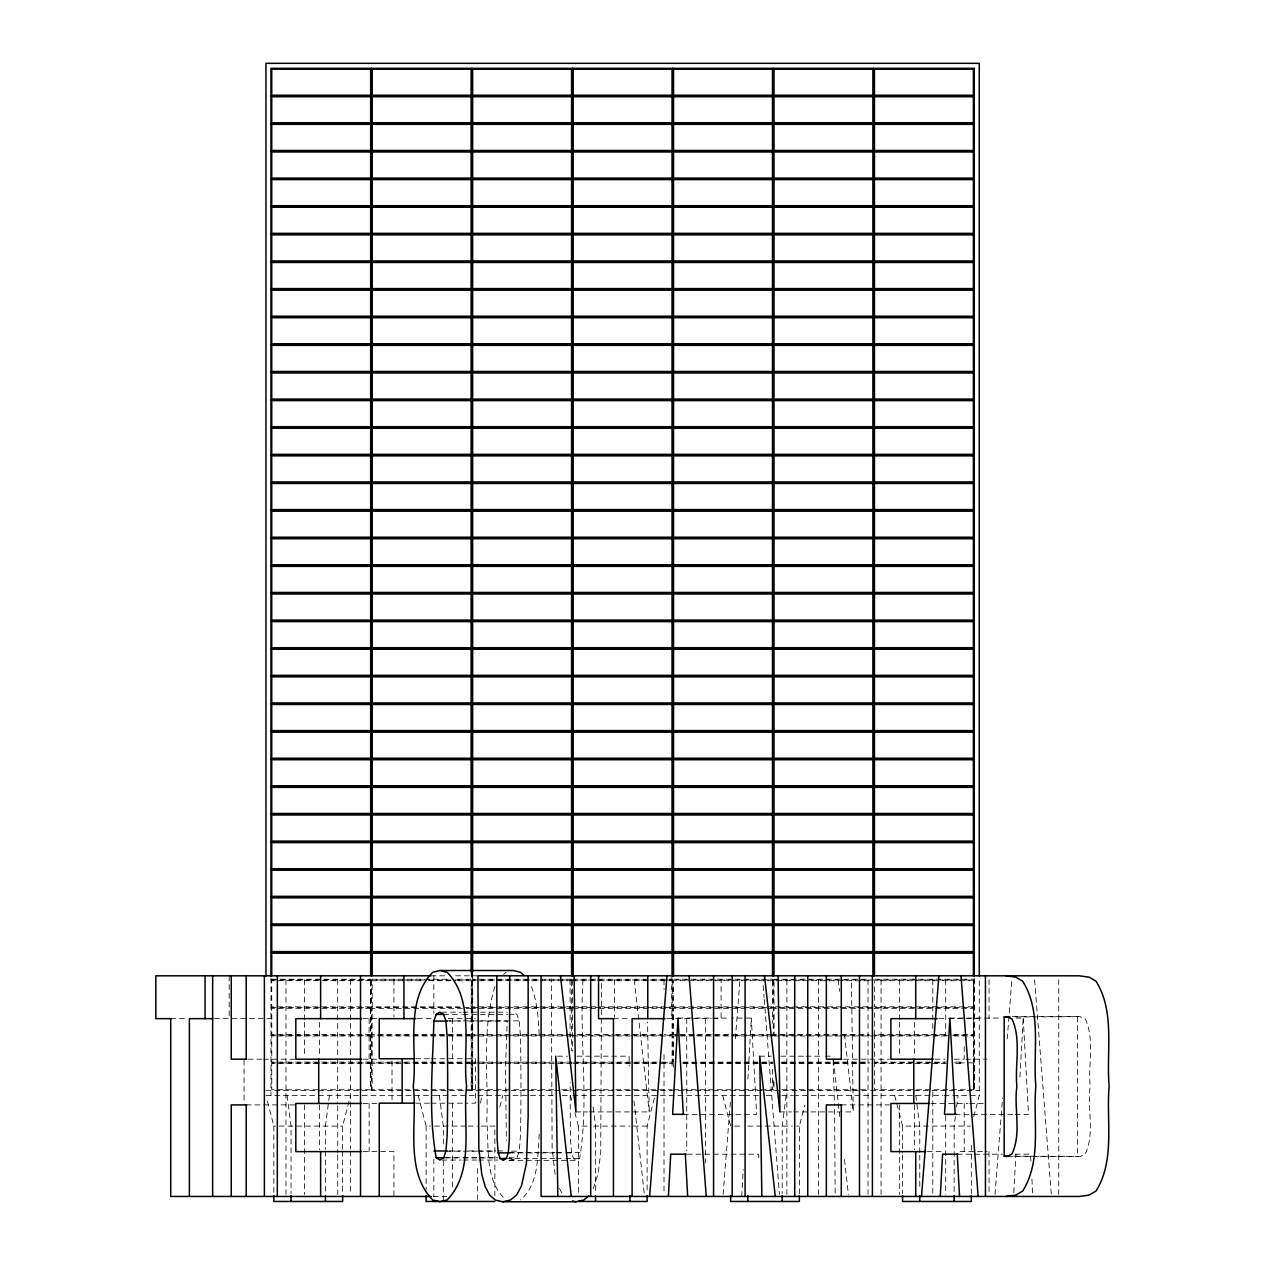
<?xml version="1.0" encoding="UTF-8"?>
<svg xmlns="http://www.w3.org/2000/svg" width="1265" height="1265" viewBox="0 0 1265 1265"><rect width="100%" height="100%" fill="white"/><g stroke="black" fill="none" stroke-linecap="round" stroke-linejoin="round"><path stroke-width="0.75" stroke-dasharray="5 3.75" d="M544.756 979.98L974.224 979.98L974.161 1090.477L974.224 1062.853L954.458 1062.853M539.206 1134.215C537.514 1156.463 539.08 1184.23 520.437 1199.963M741.701 1196.453L743.188 1169.556M747.915 1078.982L751.315 1018.072L732.024 1018.072M1013.787 1192.61L1015.906 1154.186M1019.906 1077.021L1023.195 1018.072L1015.479 1018.072M526.398 1160.337L576.555 1160.337L579.655 1158.408C589.443 1099.933 579.038 1038.881 583.023 979.758M509.384 1160.052L513.242 1160.052L516.911 1157.839L519.235 1151.182L520.468 1135.448A2112.392 1814.469 -90 0 0 520.468 1036.541L519.203 1020.871L516.847 1014.372L513.131 1012.19M723.09 1194.476L730.538 1099.918M735.345 1038.85L739.993 979.743M994.97 1194.476L1002.576 1097.941M1007.225 1038.85L1011.873 979.743M329.39 1095.49L325.437 1126.087L325.437 1149.284M480.653 1103.143L481.633 1095.49M786.134 1095.49L782.181 1126.087L782.181 1193.733M955.391 1116.521L954.142 1126.087L954.142 1193.733M956.625 1106.97L958.095 1095.49M342.625 1149.284L342.625 1126.087L350.531 1095.49M499.817 1106.97L502.774 1095.49M647.127 1189.875L647.127 1126.087L655.033 1095.49M799.369 1193.733L799.369 1126.087L804.809 1105.057M973.813 1116.521L979.252 1095.49L979.252 977.877M494.947 986.573C481.522 1029.742 488.527 1076.104 486.819 1120.584C489.144 1146.454 484.321 1179.138 504.83 1198.888M593.206 1188.847L598.266 1172.955L600.717 1152.399L601.476 979.711M503.612 974.398L506.047 972.279M1033.094 1016.918L1079.946 1016.633L1085.307 1018.926C1094.81 1039.561 1088.042 1064.292 1090.177 1086.414C1087.046 1108.425 1095.158 1133.472 1085.149 1154.186L1080.152 1156.479L1008.774 1156.479M430.954 975.805L448.316 975.805M455.558 975.805L477.269 975.805M271.722 979.221L370.74 979.221M372.179 979.221L449.85 979.221M457.551 979.221L471.197 979.221L471.197 971.757M571.654 979.221L472.636 979.221L472.636 971.757M573.092 979.221L672.11 979.221M673.549 979.221L772.567 979.221M774.006 979.221L869.134 979.221M874.463 979.221L973.465 979.221M270.979 979.98L542.859 979.98M420.755 980.723L372.179 980.723L372.242 1006.845L459.559 1006.845M428.455 980.723L455.669 980.723M457.614 980.723L471.197 980.723L471.197 1006.845L467.244 1006.845M573.092 980.723L672.11 980.723L672.047 1006.845L573.156 1006.845M772.567 980.723L673.549 980.723L673.549 1006.845L772.567 1006.845L772.488 980.723M869.134 980.723L774.006 980.723L774.006 1006.845L873.008 1006.845M973.465 980.723L874.463 980.723L874.463 1006.845L973.465 1006.845L973.465 980.723L973.402 1006.845M270.979 1007.604L401.037 1007.604M402.95 1007.604L974.224 1007.604M573.092 1008.347L672.11 1008.347L672.11 1034.47L664.283 1034.47M873.008 1008.347L774.069 1008.347L774.069 1034.47L869.134 1034.47M954 1034.47L973.465 1034.47L973.465 1008.347L874.463 1008.347L874.463 1034.47L946.315 1034.47M441.754 1012.19L461.045 1012.19M462.974 1012.19L507.344 1012.19M443.541 1014.372L461.266 1014.419M462.832 1014.372L507.581 1014.419M509.131 1014.372L516.847 1014.372M1012.427 1016.633L1079.946 1016.633M1015.732 1016.918L1031.165 1016.918M678.008 1018.072L710.803 1018.072M712.733 1018.072L730.095 1018.072M949.889 1018.072L982.684 1018.072M984.613 1018.072L1001.975 1018.072M170.728 1018.641L186.714 1018.641M214.465 1018.641L274.505 1018.641M363.071 1018.641L376.764 1018.641M417.45 1018.641L431.333 1018.641M448.316 1018.641L475.355 1018.641M613.446 1018.641L629.432 1018.641M666.829 1018.641L711.436 1018.641M713.239 1018.641L721.082 1018.641L721.082 979.695M938.867 1018.641L946.852 1018.641M948.513 1018.641L983.3 1018.641M445.897 1020.871L461.33 1020.871M463.259 1020.871L494.125 1020.871M496.054 1020.871L519.203 1020.871M449.312 1021.076L460.887 1021.076M468.603 1021.076L507.186 1021.076L505.541 1066.205L506.364 1140.445M576.966 1034.47L613.904 1034.47M615.77 1034.47L662.401 1034.47M772.488 1034.47L673.549 1034.47L673.549 1008.347L772.567 1008.347L772.567 1023.274M270.979 1035.229L375.436 1035.229M377.334 1035.229L410.888 1035.229M412.801 1035.229L678.767 1035.229M680.681 1035.229L694.532 1035.229M696.43 1035.229L733.921 1035.229M735.819 1035.229L869.83 1035.229M873.704 1035.229L974.224 1035.229M573.092 1035.972L672.11 1035.972L672.11 1062.094L573.092 1062.094M772.567 1035.972L673.549 1035.972L673.549 1062.094M774.006 1035.972L873.008 1035.972M946.315 1035.972L874.463 1035.972L874.526 1062.094L946.315 1062.094M954 1035.972L973.465 1035.972L973.465 1062.094L973.402 1035.972M557.644 1056.18L567.289 1056.18M576.935 1056.18L609.73 1056.18M611.659 1056.18L629.021 1056.18L629.306 1066.015M759.727 1056.18L771.302 1056.18M780.948 1056.18L804.097 1056.18M806.026 1056.18L823.389 1056.18M825.318 1056.18L833.034 1056.18M415.647 1058.758L429.404 1058.758M431.08 1058.758L475.45 1058.758L475.45 1103.175L465.805 1103.175M248.13 1059.185L262.124 1059.185M263.563 1059.185L294.919 1059.185M363.087 1059.185L376.764 1059.185M843.708 1059.185L889.516 1059.185M935.025 1059.185L944.923 1059.185M954.316 1059.185L964.215 1059.185L964.215 1043.752M965.891 1059.185L987.111 1059.185M571.59 1062.094L472.636 1062.094L472.636 1035.972L571.654 1035.972L571.654 1050.899M683.242 1062.094L772.567 1062.094M781.77 1062.094L869.134 1062.094M955.945 1062.094L963.772 1062.094M270.979 1062.853L410.888 1062.853M412.801 1062.853L552.71 1062.853M560.522 1062.853L572.333 1062.853M576.287 1062.853L613.762 1062.853M615.676 1062.853L661.042 1062.853M662.939 1062.853L672.853 1062.853M682.641 1062.853L773.247 1062.853M781.122 1062.853L869.83 1062.853M873.704 1062.853L944.67 1062.853M571.654 1063.596L472.636 1063.596L472.636 1089.718L554.197 1089.718M573.092 1063.596L672.11 1063.596L672.047 1067.328M683.242 1063.596L772.567 1063.596M781.77 1063.596L869.134 1063.596M946.315 1063.596L874.463 1063.596L874.526 1089.718L973.465 1089.718L973.465 1063.596L973.402 1089.718M955.945 1063.596L963.772 1063.596M561.881 1089.718L571.654 1089.718M576.966 1089.718L613.904 1089.718M615.77 1089.718L672.11 1089.718M673.613 1089.718L772.567 1089.718M781.77 1089.718L869.134 1089.718M265.95 1090.477L572.397 1090.477M573.219 1090.477L979.252 1090.477M265.95 1095.49L433.516 1095.49M434.274 1095.49L555.335 1095.49M562.293 1095.49L570.942 1095.49M572.887 1095.49L743.852 1095.49M744.658 1095.49L759.237 1095.49M766.179 1095.49L774.607 1095.49M781.833 1095.49L792.602 1095.49M793.582 1095.49L942.725 1095.49M944.022 1095.49L979.252 1095.49M415.647 1103.175L429.404 1103.175M431.08 1103.175L464.002 1103.175M363.087 1103.46L376.764 1103.46M931.167 1103.46L968.041 1103.46M969.749 1103.46L983.3 1103.46M246.201 1104.898L262.124 1104.898M263.563 1104.898L294.919 1104.898M841.288 1104.898L889.516 1104.898M575.923 1111.919L587.498 1111.919M589.427 1111.919L649.23 1111.919L647.538 1021.962M779.936 1111.919L791.51 1111.919M793.44 1111.919L853.243 1111.919L851.44 979.663M683.321 1114.354L756.644 1114.354L751.315 1018.072M955.202 1114.354L1013.961 1114.354M1015.02 1114.354L1028.524 1114.354L1023.195 1018.072M267.437 1101.23L273.857 1126.087L275.564 1126.087M279.249 1126.087L342.625 1126.087M418.209 1095.49L426.115 1126.087L430.4 1126.087M434.543 1126.087L466.216 1126.087M468.129 1126.087L477.68 1126.087M481.222 1126.087L494.868 1126.087L494.868 1195.678M574.911 1112.694L578.358 1126.087L588.62 1126.087M593.744 1126.087L629.938 1126.087M633.465 1126.087L647.127 1126.087M734.649 1126.087L742.555 1126.087M747.805 1126.087L792.523 1126.087M796.571 1126.087L799.369 1126.087M894.671 1095.49L902.577 1126.087L970.555 1126.087M449.312 1150.96L460.887 1150.96M468.603 1150.96L495.611 1150.96M497.54 1150.96L505.257 1150.96M445.928 1151.182L461.361 1151.182M463.29 1151.182L476.794 1151.182M478.723 1151.182L494.156 1151.182M511.519 1151.182L519.235 1151.182M363.071 1151.609L393.937 1151.609L393.937 1196.453M927.292 1151.609L941.065 1151.609M960.088 1151.609L987.127 1151.609M508.309 1152.605L554.608 1152.605M556.537 1152.605L564.253 1152.605M566.182 1152.605L581.615 1152.605M509.779 1152.889L538.716 1152.889M540.645 1152.889L554.149 1152.889M556.078 1152.889L563.795 1152.889M565.724 1152.889L571.511 1152.889L573.488 1158.487L576.555 1160.337M687.274 1154.186L758.652 1154.186L758.968 1159.942M957.226 1154.186L1002.402 1154.186M1015.099 1154.186L1030.532 1154.186L1030.959 1161.871M1013.803 1156.194L1078.555 1156.479M445.865 1157.775L461.298 1157.775M463.227 1157.775L476.731 1157.775M478.66 1157.775L497.951 1157.775M443.588 1157.839L460.966 1157.839M462.895 1157.839L497.619 1157.839M509.194 1157.839L516.911 1157.839M506.348 1158.408L554.576 1158.408M556.126 1158.487L564.222 1158.408M565.771 1158.487L579.655 1158.408M441.849 1160.052L461.14 1160.052M463.085 1160.052L476.589 1160.052M478.518 1160.052L497.809 1160.052M509.036 1160.337L524.469 1160.337M433.262 1196.453L446.766 1196.453M509.526 1157.775L513.242 1160.052M559.462 1188.452L562.166 1193.543M531.442 986.573C537.562 1002.971 538.716 1020.618 539.206 1037.964M722.71 1095.49L730.617 1126.087M570.452 1095.49L572.428 1103.143M555.098 1174.379L552.141 1148.304L551.287 979.695M915.813 1095.49L919.766 1126.087L919.766 1153.142M593.079 1106.97L595.562 1126.087L595.562 1193.733M439.35 1095.49L443.303 1126.087L443.303 1147.339M287.092 1095.49L291.045 1126.087L291.045 1193.733M838.236 979.695L839.549 991.365M844.419 1034.138L853.243 1111.919M634.224 979.695L649.23 1111.919M833.461 1060.086L839.739 1116.568M844.482 1159.436L848.372 1194.508M633.986 1100.993L644.359 1194.508M571.511 1152.889L570.452 1139.465L570.088 1082.46M1034.612 979.743L1051.31 1194.476M763.19 985.656L764.107 997.468M764.266 999.445L779.43 1194.476M1031.908 1179.154L1032.762 1194.524M833.145 1060.117L834.489 1105.341M834.615 1109.263L835.153 1194.492M1077.464 1016.918L1077.464 1156.194M1058.758 979.743L1058.758 1194.476M989.024 979.695L989.024 1018.641M989.024 1151.609L989.024 1194.492M974.224 978.003L974.224 1090.477M973.402 1008.347L973.402 1034.47M971.33 1145.41L971.33 1193.733M964.215 1103.46L964.215 1151.609M945.714 979.743L945.714 1034.912M945.714 1115.683L945.714 1194.476M932.795 979.743L932.795 1028.998M932.795 1092.043L932.795 1194.476M919.766 1155.072L919.766 1189.875M914.595 1022.341L914.595 1055.31M914.595 1104.898L914.595 1149.695M902.577 1126.087L902.577 1153.142M902.577 1155.072L902.577 1193.733M899.668 979.679L899.668 1020.412M899.668 1022.341L899.668 1055.31M899.668 1104.898L899.668 1194.508M881.057 979.743L881.057 1194.476M868.027 979.743L868.027 1194.476M818.408 979.743L818.408 1194.476M786.877 979.743L786.877 1194.476M774.006 1082.255L774.006 1089.718M773.247 979.98L773.247 1035.229M773.31 1080.61L773.247 1090.477M772.567 1069.194L772.488 1089.718M705.411 1018.641L705.411 1162.867M686.753 1018.641L686.753 1151.008M673.613 1063.596L673.613 1067.328M672.79 979.98L672.853 1066.79M671.873 975.805L671.873 1018.641M664.014 979.743L664.014 989.594M664.014 1054.599L664.014 1194.476M614.395 979.743L614.395 1017.171M578.358 1126.087L578.358 1193.733M572.333 979.98L572.397 1051.009M570.088 979.758L570.088 1039.008M477.68 1168.607L477.68 1199.536M472.699 971.757L472.699 979.221M472.699 980.723L472.699 1006.845M472.699 1008.347L472.699 1034.47M472.699 1035.972L472.699 1062.094M472.699 1063.596L472.699 1089.718M471.956 972.073L471.956 1090.477M471.892 972.073L471.892 1090.477M452.554 1018.641L452.554 1058.758M452.554 1103.175L452.554 1188.673M443.303 1160.875L443.303 1201.465M433.848 975.805L433.848 1013.233M433.848 1159.025L433.848 1196.453M426.115 1126.087L426.115 1189.875M393.937 979.695L393.937 1016.696M392.024 1061.114L392.024 1099.617M371.499 979.98L371.499 1090.477M370.677 980.723L370.677 1006.845M370.677 1008.347L370.677 1034.47M370.677 1035.972L370.677 1062.094M370.677 1063.596L370.677 1089.718M369.127 1018.641L369.127 1059.185M369.127 1103.46L369.127 1151.609M350.626 979.743L350.626 1099.918M350.626 1101.894L350.626 1149.173M350.626 1151.134L350.626 1194.476M342.625 1151.213L342.625 1193.733M337.708 979.743L337.708 1103.855M337.708 1105.831L337.708 1153.111M337.708 1155.072L337.708 1194.476M325.437 1151.213L325.437 1193.733M319.507 1022.341L319.507 1055.31M319.507 1104.898L319.507 1149.695M304.565 979.679L304.565 1020.412M304.565 1022.341L304.565 1055.31M304.565 1104.898L304.565 1194.508M285.969 979.743L285.969 1194.476M273.857 1126.087L273.857 1193.733M270.979 978.003L270.979 1095.49M244.05 1060.133L244.05 1101.625M229.155 975.805L229.155 1018.641M370.74 980.723L271.722 980.723L271.722 1006.845L370.74 1006.845L370.74 980.723M571.654 980.723L472.636 980.723L472.636 1006.845L571.654 1006.845L571.654 980.723M370.74 1008.347L271.722 1008.347L271.801 1034.47L370.74 1034.47L370.74 1008.347M471.197 1008.347L372.179 1008.347L372.179 1034.47L471.197 1034.47L471.197 1008.347M571.654 1008.347L472.636 1008.347L472.636 1034.47L571.654 1034.47L571.654 1008.347M370.74 1035.972L271.722 1035.972L271.801 1062.094L370.74 1062.094L370.74 1035.972M471.197 1035.972L372.179 1035.972L372.242 1062.094L471.197 1062.094L471.133 1035.972M370.74 1063.596L271.722 1063.596L271.801 1089.718L370.74 1089.718L370.74 1063.596M471.197 1063.596L372.179 1063.596L372.179 1089.718L471.197 1089.718L471.197 1063.596"/><path stroke-width="1.5" d="M668.394 1196.453L670.719 1154.186L686.152 1154.186M940.274 1196.453L942.599 1154.186L958.032 1154.186M433.879 1021.076C432.741 1066.363 428.108 1113.2 436.219 1157.775L439.92 1160.052L443.588 1157.839L445.928 1151.182L447.162 1135.448A2112.392 1814.469 -90 0 0 447.162 1036.541L445.897 1020.871L443.541 1014.372L439.825 1012.19L436.188 1014.419L433.879 1021.076L447.383 1021.076M649.625 1196.453L666.987 975.805M921.505 1196.453L938.867 975.805M588.81 1195.836L583.861 1200.011L576.034 1201.75L502.727 1201.75L495.501 1200.121L489.761 1195.235L485.254 1186.76L481.791 1174.379L478.818 1148.304L477.964 975.805L1079.282 975.805L1089.086 977.149L1095.98 981.181C1115.414 1012.047 1106.069 1051.721 1109.152 1086.129C1106.069 1120.537 1115.398 1160.211 1095.98 1191.077L1089.086 1195.109L1079.282 1196.453L541.088 1196.453L541.088 975.805M439.92 970.508L432.725 972.279C404.247 1001.121 417.656 1049.903 413.26 1086.129C417.64 1122.371 404.262 1171.058 432.725 1199.963L439.92 1201.75L447.114 1199.963C475.419 1170.995 462.294 1122.403 466.595 1086.129C462.31 1049.855 475.403 1001.248 447.146 972.279L439.92 970.508L513.242 970.508L520.453 972.279L524.074 975.473M1004.157 1016.918L1006.64 1016.633L1011.984 1018.926C1021.503 1039.561 1014.736 1064.292 1016.87 1086.414C1013.739 1108.425 1021.851 1133.472 1011.826 1154.186L1006.845 1156.479L1004.157 1156.194L1004.157 1016.918L1009.944 1016.918M502.727 1201.75L510.538 1200.011L516.737 1194.808L521.48 1185.858L526.414 1163.436L528.153 1116.647L528.153 975.805M1005.96 1196.453L1015.779 1195.109L1022.658 1191.077C1042.091 1160.211 1032.762 1120.537 1035.845 1086.129C1032.762 1051.721 1042.107 1012.047 1022.658 981.181L1015.779 977.149L1005.96 975.805M974.161 68.342L974.161 976.027L974.224 68.342L270.979 68.342L270.979 976.027M270.979 95.966L974.161 95.966M270.979 123.59L974.161 123.59M270.979 151.231L974.161 151.231M270.979 178.855L974.161 178.855M270.979 206.48L974.161 206.48M270.979 234.104L974.161 234.104M270.979 261.728L974.161 261.728M270.979 289.353L974.161 289.353M270.979 316.977L974.161 316.977M270.979 344.602L974.161 344.602M270.979 372.226L974.161 372.226M270.979 399.851L974.161 399.851M270.979 427.475L974.161 427.475M270.979 455.1L974.161 455.1M270.979 482.724L974.161 482.724M270.979 510.348L974.161 510.348M270.979 537.973L974.161 537.973M270.979 565.597L974.161 565.597M270.979 593.222L974.161 593.222M270.979 620.846L974.161 620.846M270.979 648.471L974.161 648.471M270.979 676.095L974.161 676.095M270.979 703.72L974.161 703.72M270.979 731.344L974.161 731.344M270.979 758.968L974.161 758.968M270.979 786.593L974.161 786.593M270.979 814.217L974.161 814.217M270.979 841.842L974.161 841.842M270.979 869.466L974.161 869.466M270.979 897.106L974.161 897.106M270.979 924.731L974.161 924.731M270.979 952.355L974.161 952.355M430.954 975.805L155.848 975.805L155.848 1018.641L171.281 1018.641M436.188 1014.419L443.904 1014.419M212.773 1018.641L189.386 1018.641L189.386 1196.453M361.411 1018.641L295.82 1018.641L295.82 1059.185L361.411 1059.185M415.9 1018.641L379.247 1018.641L379.247 1058.758L413.971 1058.758M613.999 1018.641L598.551 1018.641L598.551 975.805M665.121 1018.641L632.105 1018.641L632.105 1196.453M937.207 1018.641L890.908 1018.641L890.908 1059.185L933.349 1059.185M246.691 1059.185L231.258 1059.185L231.258 975.805M841.778 1059.185L826.345 1059.185L826.345 975.805M413.971 1103.175L379.247 1103.175L379.247 1196.453M361.411 1103.46L295.82 1103.46L295.82 1151.609L361.411 1151.609M929.49 1103.46L890.908 1103.46L890.908 1151.609L925.632 1151.609M246.691 1104.898L231.258 1104.898L231.258 1196.453M841.778 1104.898L826.345 1104.898L826.345 1196.453M684.207 1114.354L672.632 1114.354L678.008 1018.072L683.321 1114.354M956.087 1114.354L944.512 1114.354L949.889 1018.072L955.202 1114.354M433.879 1150.96L447.383 1150.96M496.781 975.805L497.145 1139.465L498.204 1152.889L509.779 1152.889M1004.157 1156.194L1008.015 1156.194M436.219 1157.775L443.936 1157.775M498.204 1152.889L500.181 1158.487L505.968 1158.487M431.333 1196.453L170.728 1196.453L170.728 1018.641M494.868 1201.465L426.115 1201.465L426.115 1195.678M578.358 1201.465L647.127 1201.465L647.127 1195.678M572.428 1200.928L576.034 1201.75M500.181 1158.487L503.249 1160.337L506.348 1158.408L508.309 1152.605L509.352 1139.101L509.7 975.805M764.471 975.805L779.936 1111.919L778.117 975.805M560.458 975.805L575.923 1111.919L574.104 975.805M775.287 1196.453L759.727 1056.18L761.846 1196.453M571.274 1196.453L555.715 1056.18L557.833 1196.453M960.989 975.805L978.161 1196.453M689.109 975.805L706.281 1196.453M957.226 1154.186L959.55 1196.453M685.345 1154.186L687.67 1196.453M985.451 975.805L985.451 1196.453M979.252 975.9L979.252 63.329L265.95 63.329L265.95 975.9M973.402 975.489L973.402 953.098L874.463 953.098L874.463 975.489M971.33 1195.678L971.33 1201.465L902.577 1201.465L902.577 1195.678M954.142 1195.678L954.142 1201.465M919.766 1195.678L919.766 1201.465M915.718 975.805L915.718 1018.641M915.718 1151.609L915.718 1196.453M913.804 1059.185L913.804 1103.46M873.704 68.342L873.704 976.027M872.945 975.489L872.945 953.098L774.006 953.098L774.006 975.489M872.407 975.805L872.407 1196.453M859.488 975.805L859.488 1196.453M841.288 975.805L841.288 1059.185M841.288 1104.898L841.288 1196.453M807.734 975.805L807.734 1196.453M799.369 1195.678L799.369 1201.465L730.617 1201.465L730.617 1195.678M794.72 975.805L794.72 1196.453M782.181 1195.678L782.181 1201.465M773.247 68.342L773.247 976.027M772.488 975.489L772.488 953.098L673.549 953.098L673.549 975.489M747.805 1195.678L747.805 1201.465M745.101 975.805L745.101 1196.453M732.166 975.805L732.166 1196.453M713.571 975.805L713.571 1196.453M672.79 68.342L672.79 976.027M672.047 975.489L672.047 953.098L573.092 953.098L573.092 975.489M647.759 975.805L647.759 1018.641M629.938 1195.678L629.938 1201.465M613.446 1018.641L613.446 1196.453M595.562 1195.678L595.562 1201.465M590.708 975.805L590.708 1196.453M572.333 68.342L572.333 976.027M571.59 975.489L571.59 953.098L472.636 953.098L472.636 971.757M471.892 68.342L471.892 970.113M471.133 971.757L471.133 953.098L372.179 953.098L372.179 975.489M403.946 975.805L403.946 1018.641M402.144 1058.758L402.144 1103.175M371.436 68.342L371.436 976.027M370.677 975.489L370.677 953.098L271.722 953.098L271.722 975.489M360.525 975.805L360.525 1196.453M342.625 1195.678L342.625 1201.465L273.857 1201.465L273.857 1195.678M325.437 1195.678L325.437 1201.465M320.63 975.805L320.63 1018.641M320.63 1151.609L320.63 1196.453M318.717 1059.185L318.717 1103.46M291.045 1195.678L291.045 1201.465M277.32 975.805L277.32 1196.453M264.385 975.805L264.385 1196.453M246.201 975.805L246.201 1059.185M246.201 1104.898L246.201 1196.453M212.647 975.805L212.647 1196.453M205.057 975.805L205.057 1018.641M370.677 69.101L271.722 69.101L271.722 95.223L370.677 95.223L370.677 69.101M471.133 69.101L372.179 69.101L372.179 95.223L471.133 95.223L471.133 69.101M571.59 69.101L472.636 69.101L472.636 95.223L571.59 95.223L571.59 69.101M672.047 69.101L573.092 69.101L573.092 95.223L672.047 95.223L672.047 69.101M772.488 69.101L673.549 69.101L673.549 95.223L772.488 95.223L772.488 69.101M872.945 69.101L774.006 69.101L774.006 95.223L872.945 95.223L872.945 69.101M973.402 69.101L874.463 69.101L874.463 95.223L973.402 95.223L973.402 69.101M370.677 96.725L271.722 96.725L271.722 122.847L370.677 122.847L370.677 96.725M471.133 96.725L372.179 96.725L372.179 122.847L471.133 122.847L471.133 96.725M571.59 96.725L472.636 96.725L472.636 122.847L571.59 122.847L571.59 96.725M672.047 96.725L573.092 96.725L573.092 122.847L672.047 122.847L672.047 96.725M772.488 96.725L673.549 96.725L673.549 122.847L772.488 122.847L772.488 96.725M872.945 96.725L774.006 96.725L774.006 122.847L872.945 122.847L872.945 96.725M973.402 96.725L874.463 96.725L874.463 122.847L973.402 122.847L973.402 96.725M370.677 124.35L271.722 124.35L271.722 150.472L370.677 150.472L370.677 124.35M471.133 124.35L372.179 124.35L372.179 150.472L471.133 150.472L471.133 124.35M571.59 124.35L472.636 124.35L472.636 150.472L571.59 150.472L571.59 124.35M672.047 124.35L573.092 124.35L573.092 150.472L672.047 150.472L672.047 124.35M772.488 124.35L673.549 124.35L673.549 150.472L772.488 150.472L772.488 124.35M872.945 124.35L774.006 124.35L774.006 150.472L872.945 150.472L872.945 124.35M973.402 124.35L874.463 124.35L874.463 150.472L973.402 150.472L973.402 124.35M370.677 151.974L271.722 151.974L271.722 178.096L370.677 178.096L370.677 151.974M471.133 151.974L372.179 151.974L372.179 178.096L471.133 178.096L471.133 151.974M571.59 151.974L472.636 151.974L472.636 178.096L571.59 178.096L571.59 151.974M672.047 151.974L573.092 151.974L573.092 178.096L672.047 178.096L672.047 151.974M772.488 151.974L673.549 151.974L673.549 178.096L772.488 178.096L772.488 151.974M872.945 151.974L774.006 151.974L774.006 178.096L872.945 178.096L872.945 151.974M973.402 151.974L874.463 151.974L874.463 178.096L973.402 178.096L973.402 151.974M370.677 179.598L271.722 179.598L271.722 205.721L370.677 205.721L370.677 179.598M471.133 179.598L372.179 179.598L372.179 205.721L471.133 205.721L471.133 179.598M571.59 179.598L472.636 179.598L472.636 205.721L571.59 205.721L571.59 179.598M672.047 179.598L573.092 179.598L573.092 205.721L672.047 205.721L672.047 179.598M772.488 179.598L673.549 179.598L673.549 205.721L772.488 205.721L772.488 179.598M872.945 179.598L774.006 179.598L774.006 205.721L872.945 205.721L872.945 179.598M973.402 179.598L874.463 179.598L874.463 205.721L973.402 205.721L973.402 179.598M370.677 207.223L271.722 207.223L271.722 233.345L370.677 233.345L370.677 207.223M471.133 207.223L372.179 207.223L372.179 233.345L471.133 233.345L471.133 207.223M571.59 207.223L472.636 207.223L472.636 233.345L571.59 233.345L571.59 207.223M672.047 207.223L573.092 207.223L573.092 233.345L672.047 233.345L672.047 207.223M772.488 207.223L673.549 207.223L673.549 233.345L772.488 233.345L772.488 207.223M872.945 207.223L774.006 207.223L774.006 233.345L872.945 233.345L872.945 207.223M973.402 207.223L874.463 207.223L874.463 233.345L973.402 233.345L973.402 207.223M370.677 234.847L271.722 234.847L271.722 260.969L370.677 260.969L370.677 234.847M471.133 234.847L372.179 234.847L372.179 260.969L471.133 260.969L471.133 234.847M571.59 234.847L472.636 234.847L472.636 260.969L571.59 260.969L571.59 234.847M672.047 234.847L573.092 234.847L573.092 260.969L672.047 260.969L672.047 234.847M772.488 234.847L673.549 234.847L673.549 260.969L772.488 260.969L772.488 234.847M872.945 234.847L774.006 234.847L774.006 260.969L872.945 260.969L872.945 234.847M973.402 234.847L874.463 234.847L874.463 260.969L973.402 260.969L973.402 234.847M370.677 262.472L271.722 262.472L271.722 288.594L370.677 288.594L370.677 262.472M471.133 262.472L372.179 262.472L372.179 288.594L471.133 288.594L471.133 262.472M571.59 262.472L472.636 262.472L472.636 288.594L571.59 288.594L571.59 262.472M672.047 262.472L573.092 262.472L573.092 288.594L672.047 288.594L672.047 262.472M772.488 262.472L673.549 262.472L673.549 288.594L772.488 288.594L772.488 262.472M872.945 262.472L774.006 262.472L774.006 288.594L872.945 288.594L872.945 262.472M973.402 262.472L874.463 262.472L874.463 288.594L973.402 288.594L973.402 262.472M370.677 290.096L271.722 290.096L271.722 316.218L370.677 316.218L370.677 290.096M471.133 290.096L372.179 290.096L372.179 316.218L471.133 316.218L471.133 290.096M571.59 290.096L472.636 290.096L472.636 316.218L571.59 316.218L571.59 290.096M672.047 290.096L573.092 290.096L573.092 316.218L672.047 316.218L672.047 290.096M772.488 290.096L673.549 290.096L673.549 316.218L772.488 316.218L772.488 290.096M872.945 290.096L774.006 290.096L774.006 316.218L872.945 316.218L872.945 290.096M973.402 290.096L874.463 290.096L874.463 316.218L973.402 316.218L973.402 290.096M370.677 317.721L271.722 317.721L271.722 343.843L370.677 343.843L370.677 317.721M471.133 317.721L372.179 317.721L372.179 343.843L471.133 343.843L471.133 317.721M571.59 317.721L472.636 317.721L472.636 343.843L571.59 343.843L571.59 317.721M672.047 317.721L573.092 317.721L573.092 343.843L672.047 343.843L672.047 317.721M772.488 317.721L673.549 317.721L673.549 343.843L772.488 343.843L772.488 317.721M872.945 317.721L774.006 317.721L774.006 343.843L872.945 343.843L872.945 317.721M973.402 317.721L874.463 317.721L874.463 343.843L973.402 343.843L973.402 317.721M370.677 345.345L271.722 345.345L271.722 371.467L370.677 371.467L370.677 345.345M471.133 345.345L372.179 345.345L372.179 371.467L471.133 371.467L471.133 345.345M571.59 345.345L472.636 345.345L472.636 371.467L571.59 371.467L571.59 345.345M672.047 345.345L573.092 345.345L573.092 371.467L672.047 371.467L672.047 345.345M772.488 345.345L673.549 345.345L673.549 371.467L772.488 371.467L772.488 345.345M872.945 345.345L774.006 345.345L774.006 371.467L872.945 371.467L872.945 345.345M973.402 345.345L874.463 345.345L874.463 371.467L973.402 371.467L973.402 345.345M370.677 372.969L271.722 372.969L271.722 399.092L370.677 399.092L370.677 372.969M471.133 372.969L372.179 372.969L372.179 399.092L471.133 399.092L471.133 372.969M571.59 372.969L472.636 372.969L472.636 399.092L571.59 399.092L571.59 372.969M672.047 372.969L573.092 372.969L573.092 399.092L672.047 399.092L672.047 372.969M772.488 372.969L673.549 372.969L673.549 399.092L772.488 399.092L772.488 372.969M872.945 372.969L774.006 372.969L774.006 399.092L872.945 399.092L872.945 372.969M973.402 372.969L874.463 372.969L874.463 399.092L973.402 399.092L973.402 372.969M370.677 400.61L271.722 400.61L271.722 426.716L370.677 426.716L370.677 400.61M471.133 400.61L372.179 400.61L372.179 426.716L471.133 426.716L471.133 400.61M571.59 400.61L472.636 400.61L472.636 426.716L571.59 426.716L571.59 400.61M672.047 400.61L573.092 400.61L573.092 426.716L672.047 426.716L672.047 400.61M772.488 400.61L673.549 400.61L673.549 426.716L772.488 426.716L772.488 400.61M872.945 400.61L774.006 400.61L774.006 426.716L872.945 426.716L872.945 400.61M973.402 400.61L874.463 400.61L874.463 426.716L973.402 426.716L973.402 400.61M370.677 428.234L271.722 428.234L271.722 454.341L370.677 454.341L370.677 428.234M471.133 428.234L372.179 428.234L372.179 454.341L471.133 454.341L471.133 428.234M571.59 428.234L472.636 428.234L472.636 454.341L571.59 454.341L571.59 428.234M672.047 428.234L573.092 428.234L573.092 454.341L672.047 454.341L672.047 428.234M772.488 428.234L673.549 428.234L673.549 454.341L772.488 454.341L772.488 428.234M872.945 428.234L774.006 428.234L774.006 454.341L872.945 454.341L872.945 428.234M973.402 428.234L874.463 428.234L874.463 454.341L973.402 454.341L973.402 428.234M370.677 455.859L271.722 455.859L271.722 481.965L370.677 481.965L370.677 455.859M471.133 455.859L372.179 455.859L372.179 481.965L471.133 481.965L471.133 455.859M571.59 455.859L472.636 455.859L472.636 481.965L571.59 481.965L571.59 455.859M672.047 455.859L573.092 455.859L573.092 481.965L672.047 481.965L672.047 455.859M772.488 455.859L673.549 455.859L673.549 481.965L772.488 481.965L772.488 455.859M872.945 455.859L774.006 455.859L774.006 481.965L872.945 481.965L872.945 455.859M973.402 455.859L874.463 455.859L874.463 481.965L973.402 481.965L973.402 455.859M370.677 483.483L271.722 483.483L271.722 509.589L370.677 509.589L370.677 483.483M471.133 483.483L372.179 483.483L372.179 509.589L471.133 509.589L471.133 483.483M571.59 483.483L472.636 483.483L472.636 509.589L571.59 509.589L571.59 483.483M672.047 483.483L573.092 483.483L573.092 509.589L672.047 509.589L672.047 483.483M772.488 483.483L673.549 483.483L673.549 509.589L772.488 509.589L772.488 483.483M872.945 483.483L774.006 483.483L774.006 509.589L872.945 509.589L872.945 483.483M973.402 483.483L874.463 483.483L874.463 509.589L973.402 509.589L973.402 483.483M370.677 511.107L271.722 511.107L271.722 537.214L370.677 537.214L370.677 511.107M471.133 511.107L372.179 511.107L372.179 537.214L471.133 537.214L471.133 511.107M571.59 511.107L472.636 511.107L472.636 537.214L571.59 537.214L571.59 511.107M672.047 511.107L573.092 511.107L573.092 537.214L672.047 537.214L672.047 511.107M772.488 511.107L673.549 511.107L673.549 537.214L772.488 537.214L772.488 511.107M872.945 511.107L774.006 511.107L774.006 537.214L872.945 537.214L872.945 511.107M973.402 511.107L874.463 511.107L874.463 537.214L973.402 537.214L973.402 511.107M370.677 538.732L271.722 538.732L271.722 564.838L370.677 564.838L370.677 538.732M471.133 538.732L372.179 538.732L372.179 564.838L471.133 564.838L471.133 538.732M571.59 538.732L472.636 538.732L472.636 564.838L571.59 564.838L571.59 538.732M672.047 538.732L573.092 538.732L573.092 564.838L672.047 564.838L672.047 538.732M772.488 538.732L673.549 538.732L673.549 564.838L772.488 564.838L772.488 538.732M872.945 538.732L774.006 538.732L774.006 564.838L872.945 564.838L872.945 538.732M973.402 538.732L874.463 538.732L874.463 564.838L973.402 564.838L973.402 538.732M370.677 566.356L271.722 566.356L271.722 592.463L370.677 592.463L370.677 566.356M471.133 566.356L372.179 566.356L372.179 592.463L471.133 592.463L471.133 566.356M571.59 566.356L472.636 566.356L472.636 592.463L571.59 592.463L571.59 566.356M672.047 566.356L573.092 566.356L573.092 592.463L672.047 592.463L672.047 566.356M772.488 566.356L673.549 566.356L673.549 592.463L772.488 592.463L772.488 566.356M872.945 566.356L774.006 566.356L774.006 592.463L872.945 592.463L872.945 566.356M973.402 566.356L874.463 566.356L874.463 592.463L973.402 592.463L973.402 566.356M370.677 593.981L271.722 593.981L271.722 620.103L370.677 620.103L370.677 593.981M471.133 593.981L372.179 593.981L372.179 620.103L471.133 620.103L471.133 593.981M571.59 593.981L472.636 593.981L472.636 620.103L571.59 620.103L571.59 593.981M672.047 593.981L573.092 593.981L573.092 620.103L672.047 620.103L672.047 593.981M772.488 593.981L673.549 593.981L673.549 620.103L772.488 620.103L772.488 593.981M872.945 593.981L774.006 593.981L774.006 620.103L872.945 620.103L872.945 593.981M973.402 593.981L874.463 593.981L874.463 620.103L973.402 620.103L973.402 593.981M370.677 621.605L271.722 621.605L271.722 647.727L370.677 647.727L370.677 621.605M471.133 621.605L372.179 621.605L372.179 647.727L471.133 647.727L471.133 621.605M571.59 621.605L472.636 621.605L472.636 647.727L571.59 647.727L571.59 621.605M672.047 621.605L573.092 621.605L573.092 647.727L672.047 647.727L672.047 621.605M772.488 621.605L673.549 621.605L673.549 647.727L772.488 647.727L772.488 621.605M872.945 621.605L774.006 621.605L774.006 647.727L872.945 647.727L872.945 621.605M973.402 621.605L874.463 621.605L874.463 647.727L973.402 647.727L973.402 621.605M370.677 649.23L271.722 649.23L271.722 675.352L370.677 675.352L370.677 649.23M471.133 649.23L372.179 649.23L372.179 675.352L471.133 675.352L471.133 649.23M571.59 649.23L472.636 649.23L472.636 675.352L571.59 675.352L571.59 649.23M672.047 649.23L573.092 649.23L573.092 675.352L672.047 675.352L672.047 649.23M772.488 649.23L673.549 649.23L673.549 675.352L772.488 675.352L772.488 649.23M872.945 649.23L774.006 649.23L774.006 675.352L872.945 675.352L872.945 649.23M973.402 649.23L874.463 649.23L874.463 675.352L973.402 675.352L973.402 649.23M370.677 676.854L271.722 676.854L271.722 702.976L370.677 702.976L370.677 676.854M471.133 676.854L372.179 676.854L372.179 702.976L471.133 702.976L471.133 676.854M571.59 676.854L472.636 676.854L472.636 702.976L571.59 702.976L571.59 676.854M672.047 676.854L573.092 676.854L573.092 702.976L672.047 702.976L672.047 676.854M772.488 676.854L673.549 676.854L673.549 702.976L772.488 702.976L772.488 676.854M872.945 676.854L774.006 676.854L774.006 702.976L872.945 702.976L872.945 676.854M973.402 676.854L874.463 676.854L874.463 702.976L973.402 702.976L973.402 676.854M370.677 704.478L271.722 704.478L271.722 730.601L370.677 730.601L370.677 704.478M471.133 704.478L372.179 704.478L372.179 730.601L471.133 730.601L471.133 704.478M571.59 704.478L472.636 704.478L472.636 730.601L571.59 730.601L571.59 704.478M672.047 704.478L573.092 704.478L573.092 730.601L672.047 730.601L672.047 704.478M772.488 704.478L673.549 704.478L673.549 730.601L772.488 730.601L772.488 704.478M872.945 704.478L774.006 704.478L774.006 730.601L872.945 730.601L872.945 704.478M973.402 704.478L874.463 704.478L874.463 730.601L973.402 730.601L973.402 704.478M370.677 732.103L271.722 732.103L271.722 758.225L370.677 758.225L370.677 732.103M471.133 732.103L372.179 732.103L372.179 758.225L471.133 758.225L471.133 732.103M571.59 732.103L472.636 732.103L472.636 758.225L571.59 758.225L571.59 732.103M672.047 732.103L573.092 732.103L573.092 758.225L672.047 758.225L672.047 732.103M772.488 732.103L673.549 732.103L673.549 758.225L772.488 758.225L772.488 732.103M872.945 732.103L774.006 732.103L774.006 758.225L872.945 758.225L872.945 732.103M973.402 732.103L874.463 732.103L874.463 758.225L973.402 758.225L973.402 732.103M370.677 759.727L271.722 759.727L271.722 785.85L370.677 785.85L370.677 759.727M471.133 759.727L372.179 759.727L372.179 785.85L471.133 785.85L471.133 759.727M571.59 759.727L472.636 759.727L472.636 785.85L571.59 785.85L571.59 759.727M672.047 759.727L573.092 759.727L573.092 785.85L672.047 785.85L672.047 759.727M772.488 759.727L673.549 759.727L673.549 785.85L772.488 785.85L772.488 759.727M872.945 759.727L774.006 759.727L774.006 785.85L872.945 785.85L872.945 759.727M973.402 759.727L874.463 759.727L874.463 785.85L973.402 785.85L973.402 759.727M370.677 787.352L271.722 787.352L271.722 813.474L370.677 813.474L370.677 787.352M471.133 787.352L372.179 787.352L372.179 813.474L471.133 813.474L471.133 787.352M571.59 787.352L472.636 787.352L472.636 813.474L571.59 813.474L571.59 787.352M672.047 787.352L573.092 787.352L573.092 813.474L672.047 813.474L672.047 787.352M772.488 787.352L673.549 787.352L673.549 813.474L772.488 813.474L772.488 787.352M872.945 787.352L774.006 787.352L774.006 813.474L872.945 813.474L872.945 787.352M973.402 787.352L874.463 787.352L874.463 813.474L973.402 813.474L973.402 787.352M370.677 814.976L271.722 814.976L271.722 841.098L370.677 841.098L370.677 814.976M471.133 814.976L372.179 814.976L372.179 841.098L471.133 841.098L471.133 814.976M571.59 814.976L472.636 814.976L472.636 841.098L571.59 841.098L571.59 814.976M672.047 814.976L573.092 814.976L573.092 841.098L672.047 841.098L672.047 814.976M772.488 814.976L673.549 814.976L673.549 841.098L772.488 841.098L772.488 814.976M872.945 814.976L774.006 814.976L774.006 841.098L872.945 841.098L872.945 814.976M973.402 814.976L874.463 814.976L874.463 841.098L973.402 841.098L973.402 814.976M370.677 842.601L271.722 842.601L271.722 868.723L370.677 868.723L370.677 842.601M471.133 842.601L372.179 842.601L372.179 868.723L471.133 868.723L471.133 842.601M571.59 842.601L472.636 842.601L472.636 868.723L571.59 868.723L571.59 842.601M672.047 842.601L573.092 842.601L573.092 868.723L672.047 868.723L672.047 842.601M772.488 842.601L673.549 842.601L673.549 868.723L772.488 868.723L772.488 842.601M872.945 842.601L774.006 842.601L774.006 868.723L872.945 868.723L872.945 842.601M973.402 842.601L874.463 842.601L874.463 868.723L973.402 868.723L973.402 842.601M370.677 870.225L271.722 870.225L271.722 896.347L370.677 896.347L370.677 870.225M471.133 870.225L372.179 870.225L372.179 896.347L471.133 896.347L471.133 870.225M571.59 870.225L472.636 870.225L472.636 896.347L571.59 896.347L571.59 870.225M672.047 870.225L573.092 870.225L573.092 896.347L672.047 896.347L672.047 870.225M772.488 870.225L673.549 870.225L673.549 896.347L772.488 896.347L772.488 870.225M872.945 870.225L774.006 870.225L774.006 896.347L872.945 896.347L872.945 870.225M973.402 870.225L874.463 870.225L874.463 896.347L973.402 896.347L973.402 870.225M370.677 897.85L271.722 897.85L271.722 923.972L370.677 923.972L370.677 897.85M471.133 897.85L372.179 897.85L372.179 923.972L471.133 923.972L471.133 897.85M571.59 897.85L472.636 897.85L472.636 923.972L571.59 923.972L571.59 897.85M672.047 897.85L573.092 897.85L573.092 923.972L672.047 923.972L672.047 897.85M772.488 897.85L673.549 897.85L673.549 923.972L772.488 923.972L772.488 897.85M872.945 897.85L774.006 897.85L774.006 923.972L872.945 923.972L872.945 897.85M973.402 897.85L874.463 897.85L874.463 923.972L973.402 923.972L973.402 897.85M370.677 925.474L271.722 925.474L271.722 951.596L370.677 951.596L370.677 925.474M471.133 925.474L372.179 925.474L372.179 951.596L471.133 951.596L471.133 925.474M571.59 925.474L472.636 925.474L472.636 951.596L571.59 951.596L571.59 925.474M672.047 925.474L573.092 925.474L573.092 951.596L672.047 951.596L672.047 925.474M772.488 925.474L673.549 925.474L673.549 951.596L772.488 951.596L772.488 925.474M872.945 925.474L774.006 925.474L774.006 951.596L872.945 951.596L872.945 925.474M973.402 925.474L874.463 925.474L874.463 951.596L973.402 951.596L973.402 925.474"/></g></svg>
